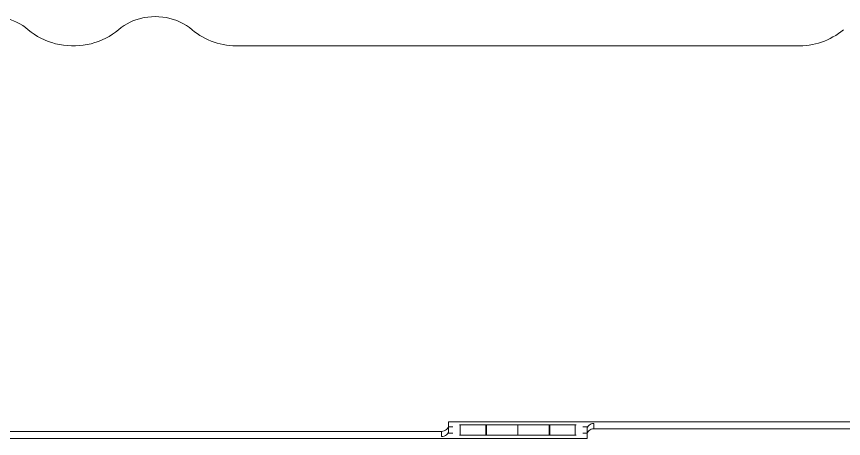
# Model space of a CAD drawing. Header units: millimetres. Extents: x -12977 to 11786, y -11805 to 10558.
# Drawn here: x -3025 to -1839, y 5453 to 6057 of the extents above; entities that cross this region are included whole.
import ezdxf

# ---------------------------------------------------------------- set-up
doc = ezdxf.new("R2010")
doc.units = ezdxf.units.MM
doc.layers.add('DIKOM_ОБЪЕКТ', color=7, linetype='Continuous')

msp = doc.modelspace()

# ---------------------------------------------------------------- linework, layer by layer
at = {"layer": 'DIKOM_ОБЪЕКТ', "color": 7, "linetype": 'Continuous', "lineweight": 15}
for p, q in [((-1906.456, 6015), (-2705.919, 6015)), ((-2405.498, 5471.391), (-2405.497, 5476.587)), ((-2405.498, 5471.391), (-2405.497, 5463.892)), ((-2405.497, 5476.587), (-1430.043, 5476.587)), ((-2405.497, 5469.089), (-2405.497, 5476.587)), ((-2405.497, 5463.892), (-2405.497, 5469.089)), ((-2405.497, 5469.089), (-2399.503, 5469.089)), ((-2389.736, 5472.081), (-2388.646, 5472.081)), ((-2388.646, 5472.081), (-2352.164, 5472.075)), ((-2388.646, 5472.081), (-2388.646, 5457.081)), ((-2352.164, 5472.075), (-2352.164, 5457.076)), ((-2351.003, 5472.075), (-2351.004, 5457.076)), ((-2306.21, 5472.073), (-2306.21, 5457.073)), ((-2261.413, 5472.075), (-2261.414, 5457.076)), ((-2260.253, 5472.076), (-2223.766, 5472.081)), ((-2260.253, 5472.076), (-2260.252, 5457.075)), ((-2223.766, 5472.081), (-2222.674, 5472.081)), ((-2223.766, 5472.081), (-2223.765, 5457.08)), ((-2212.908, 5469.089), (-2205.882, 5469.089)), ((-2206.675, 5469.089), (-2206.675, 5467.138)), ((-2196.914, 5473.917), (-2196.915, 5466.416)), ((-3041.99, 5462.73), (-2415.498, 5462.73)), ((-2415.498, 5455.232), (-2415.498, 5462.73)), ((-2399.502, 5460.062), (-2406.528, 5460.062)), ((-2405.735, 5462.014), (-2405.735, 5460.062)), ((-2389.762, 5457.081), (-2388.646, 5457.081)), ((-2388.646, 5457.081), (-2352.164, 5457.076)), ((-2260.252, 5457.075), (-2223.765, 5457.08)), ((-2223.765, 5457.08), (-2222.649, 5457.081)), ((-2206.914, 5460.062), (-2212.908, 5460.062)), ((-2206.914, 5457.756), (-2206.914, 5465.258)), ((-2206.914, 5457.756), (-2206.914, 5452.56)), ((-1570.422, 5466.416), (-2196.915, 5466.416)), ((-2206.914, 5452.56), (-3182.369, 5452.56))]:
    msp.add_line(p, q, dxfattribs=at)
at = {"layer": 'DIKOM_ОБЪЕКТ', "color": 7, "linetype": 'Continuous', "lineweight": 15, "flags": 128}
for points in [[(-3008.253, 6038.057), (-3012.096, 6041.144), (-3016.178, 6043.992), (-3020.48, 6046.585), (-3024.981, 6048.912), (-3029.658, 6050.962), (-3034.49, 6052.723), (-3039.451, 6054.187), (-3044.519, 6055.348), (-3049.668, 6056.2), (-3054.872, 6056.737), (-3060.108, 6056.959), (-3065.349, 6056.864), (-3070.569, 6056.451), (-3075.744, 6055.724), (-3080.846, 6054.686), (-3085.853, 6053.341), (-3090.739, 6051.697), (-3095.481, 6049.761), (-3100.054, 6047.543), (-3104.438, 6045.054), (-3108.61, 6042.306), (-3112.551, 6039.312), (-3116.241, 6036.087)], [(-2773.248, 6038.053), (-2777.162, 6041.194), (-2781.325, 6044.087), (-2785.714, 6046.716), (-2790.308, 6049.068), (-2795.084, 6051.131), (-2800.017, 6052.895), (-2805.083, 6054.35), (-2810.254, 6055.49), (-2815.507, 6056.308), (-2820.814, 6056.801), (-2826.147, 6056.966), (-2831.481, 6056.801), (-2836.787, 6056.309), (-2842.04, 6055.491), (-2847.212, 6054.352), (-2852.277, 6052.896), (-2857.211, 6051.133), (-2861.987, 6049.07), (-2866.582, 6046.719), (-2870.971, 6044.09), (-2875.134, 6041.198), (-2879.049, 6038.057)], [(-2879.049, 6038.057), (-2883.24, 6034.665), (-2887.668, 6031.507), (-2892.314, 6028.596), (-2897.163, 6025.942), (-2902.194, 6023.556), (-2907.387, 6021.447), (-2912.722, 6019.624), (-2918.178, 6018.094), (-2923.735, 6016.862), (-2929.369, 6015.935), (-2935.06, 6015.314), (-2940.784, 6015.003), (-2946.52, 6015.003), (-2952.244, 6015.314), (-2957.934, 6015.935), (-2963.569, 6016.863), (-2969.125, 6018.094), (-2974.582, 6019.624), (-2979.917, 6021.447), (-2985.109, 6023.556), (-2990.141, 6025.942), (-2994.989, 6028.596), (-2999.635, 6031.507), (-3004.063, 6034.665), (-3008.253, 6038.057)], [(-2415.498, 5462.73), (-2413.547, 5462.896), (-2411.671, 5463.389), (-2409.943, 5464.19), (-2408.427, 5465.267), (-2407.183, 5466.579), (-2406.259, 5468.077), (-2405.69, 5469.701), (-2405.498, 5471.391)], [(-2352.164, 5472.075), (-2352.014, 5472.076), (-2351.865, 5472.075), (-2351.718, 5472.076), (-2351.572, 5472.076), (-2351.427, 5472.076), (-2351.284, 5472.075), (-2351.143, 5472.075), (-2351.003, 5472.075)], [(-2351.003, 5472.075), (-2348.092, 5472.075), (-2344.866, 5472.075), (-2341.349, 5472.074), (-2337.567, 5472.074), (-2333.549, 5472.074), (-2329.323, 5472.073), (-2324.92, 5472.073), (-2320.375, 5472.073), (-2315.718, 5472.073), (-2310.985, 5472.073), (-2306.21, 5472.073)], [(-2306.21, 5472.073), (-2301.435, 5472.073), (-2296.702, 5472.073), (-2292.045, 5472.073), (-2287.499, 5472.073), (-2283.096, 5472.073), (-2278.87, 5472.074), (-2274.851, 5472.074), (-2271.069, 5472.074), (-2267.552, 5472.075), (-2264.325, 5472.075), (-2261.413, 5472.075)], [(-2261.413, 5472.075), (-2261.274, 5472.075), (-2261.133, 5472.076), (-2260.989, 5472.075), (-2260.845, 5472.075), (-2260.7, 5472.076), (-2260.552, 5472.076), (-2260.403, 5472.075), (-2260.253, 5472.076)], [(-2206.914, 5465.258), (-2206.722, 5466.947), (-2206.153, 5468.572), (-2205.229, 5470.069), (-2203.985, 5471.381), (-2202.47, 5472.458), (-2200.741, 5473.258), (-2198.865, 5473.751), (-2196.914, 5473.917)], [(-2405.497, 5463.892), (-2405.69, 5462.203), (-2406.259, 5460.578), (-2407.183, 5459.081), (-2408.426, 5457.768), (-2409.942, 5456.691), (-2411.671, 5455.891), (-2413.546, 5455.398), (-2415.498, 5455.232)], [(-2352.164, 5457.076), (-2352.014, 5457.075), (-2351.865, 5457.076), (-2351.717, 5457.075), (-2351.572, 5457.076), (-2351.428, 5457.076), (-2351.284, 5457.076), (-2351.143, 5457.076), (-2351.004, 5457.076)], [(-2351.004, 5457.076), (-2348.091, 5457.075), (-2344.866, 5457.075), (-2341.349, 5457.074), (-2337.567, 5457.074), (-2333.548, 5457.074), (-2329.323, 5457.074), (-2324.921, 5457.073), (-2320.374, 5457.073), (-2315.717, 5457.073), (-2310.984, 5457.073), (-2306.21, 5457.073)], [(-2306.21, 5457.073), (-2301.435, 5457.073), (-2296.702, 5457.073), (-2292.045, 5457.073), (-2287.498, 5457.073), (-2283.097, 5457.074), (-2278.87, 5457.074), (-2274.851, 5457.074), (-2271.07, 5457.074), (-2267.552, 5457.075), (-2264.326, 5457.075), (-2261.414, 5457.076)], [(-2261.414, 5457.076), (-2261.274, 5457.076), (-2261.133, 5457.076), (-2260.99, 5457.076), (-2260.845, 5457.076), (-2260.699, 5457.075), (-2260.552, 5457.075), (-2260.403, 5457.076), (-2260.252, 5457.075)], [(-2196.915, 5466.416), (-2198.865, 5466.249), (-2200.741, 5465.757), (-2202.471, 5464.957), (-2203.986, 5463.879), (-2205.23, 5462.567), (-2206.154, 5461.07), (-2206.723, 5459.446), (-2206.914, 5457.756)]]:
    msp.add_lwpolyline(points, dxfattribs=at)
at = {"layer": 'DIKOM_ОБЪЕКТ', "color": 7, "linetype": 'Continuous', "lineweight": 15}
for centre, radius, start, end in [((-2709.541, 6114.272), 99.338, 230.109719, 272.089428), ((-1902.893, 6114.448), 99.512, 267.948395, 309.851909)]:
    msp.add_arc(centre, radius, start, end, dxfattribs=at)

doc.saveas('drawing.dxf')
